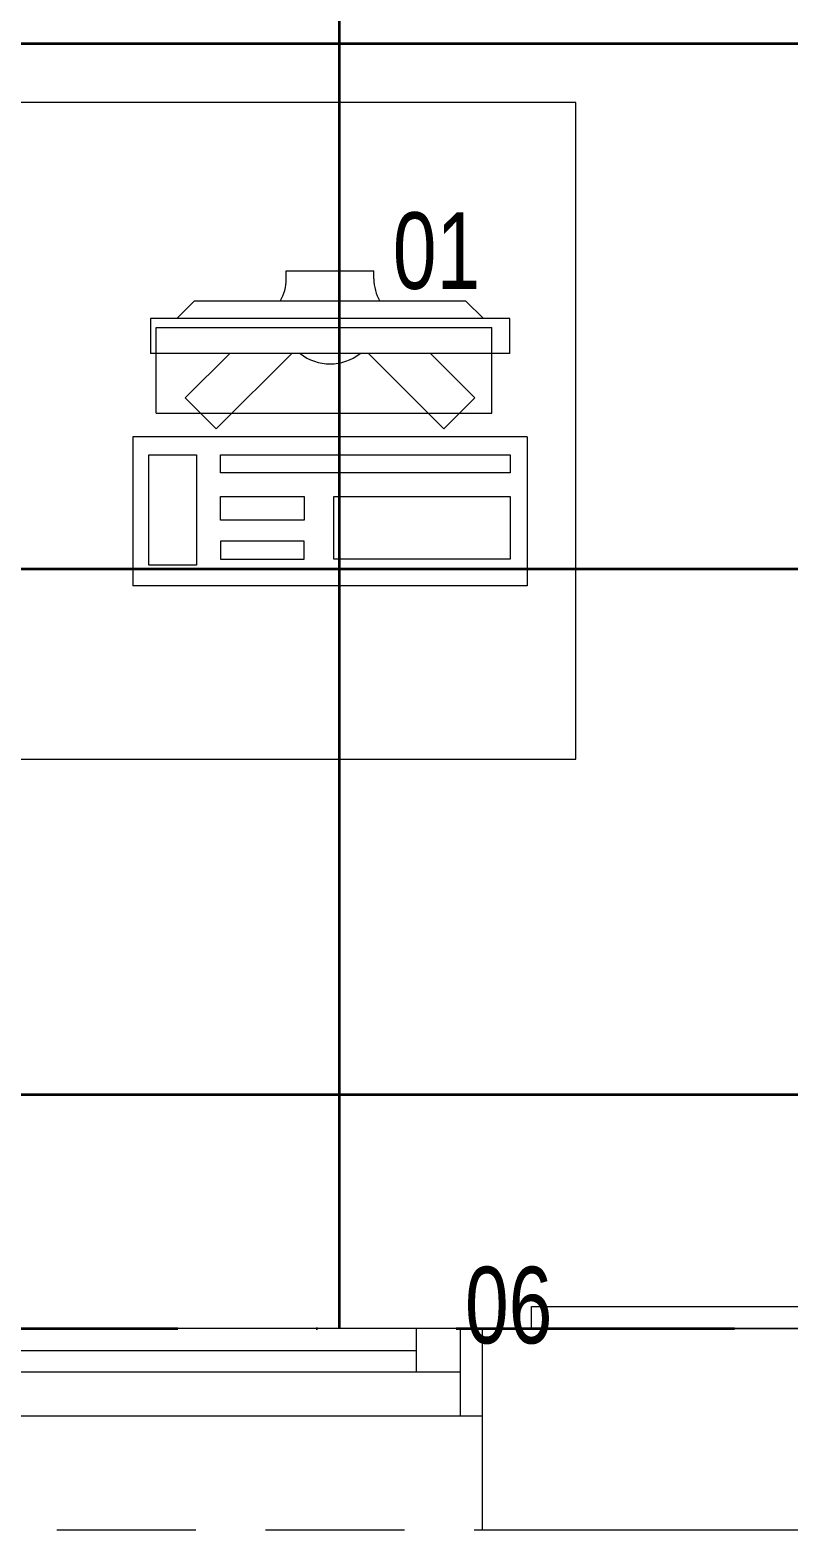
# Model space of a CAD drawing. Header units: inches. Extents: x -246178 to 57169, y -29325 to 19878.
# Drawn here: x 21247 to 22113, y -13697 to -11985 of the extents above; entities that cross this region are included whole.
import ezdxf

# ---------------------------------------------------------------- set-up
doc = ezdxf.new("R2010")
doc.units = ezdxf.units.IN
doc.header["$LTSCALE"] = 25
doc.header["$MEASUREMENT"] = 0
doc.linetypes.add('00-Ground Floor$0$HIDDEN', pattern=[9.525, 6.35, -3.175])
doc.linetypes.add('DASHDOT', pattern=[25.4, 12.7, -6.35, 0, -6.35])
doc.layers.get('0').update_dxf_attribs({"color": 8})
for name, color, linetype, lineweight in [('00-Ground Floor$0$72_EGR_EQP_TAG', 142, 'Continuous', 5), ('00-Ground Floor$0$Aluminum', 251, 'Continuous', 5), ('00-Ground Floor$0$LOADING', 253, 'Continuous', 5), ('00-Ground Floor$0$Proj', 251, 'Continuous', 5), ('00-Ground Floor$0$Walls', 251, 'Continuous', 5), ('E-LITE-CLNG-CNDT', 6, 'DASHDOT', 35)]:
    doc.layers.add(name, color=color, linetype=linetype, lineweight=lineweight)
doc.styles.add('00-Ground Floor$0$X3G_ENTITY_257CFD', font='swisscl.ttf', dxfattribs={"height": 200})

# ---------------------------------------------------------------- blocks, each defined once
blk = doc.blocks.new('00-Ground Floor$0$ITCWLS1-P')
at = {"layer": '00-Ground Floor$0$LOADING'}
for p, q in [((-0.17, 0.45), (-0.17, 0)), ((-0.17, 0.45), (0, 0.45)), ((0, 0.45), (0, 0)), ((-0.2651, 0.43, 0), (-0.3051, 0.43, 0)), ((-0.3051, 0.43, 0), (-0.3051, 0.02, 0)), ((-0.2651, 0.43, 0), (-0.2651, 0.02, 0)), ((-0.1496, 0.4305), (-0.1291, 0.4305)), ((-0.1291, 0.4305), (-0.1291, 0.4089)), ((-0.3251, 0.38, 0), (-0.3051, 0.4, 0)), ((-0.197, 0.4094), (-0.295, 0.4094)), ((-0.295, 0.0264), (-0.295, 0.4094)), ((-0.197, 0.0264), (-0.197, 0.4094)), ((-0.3251, 0.38, 0), (-0.3251, 0.07, 0)), ((-0.3503, 0.275), (-0.3596, 0.275)), ((-0.3596, 0.175), (-0.3596, 0.275)), ((-0.3503, 0.175), (-0.3596, 0.175)), ((-0.3251, 0.07, 0), (-0.3051, 0.05, 0)), ((-0.3051, 0.02, 0), (-0.2651, 0.02, 0)), ((-0.197, 0.0264), (-0.295, 0.0264)), ((-0.17, 0), (0, 0))]:
    blk.add_line(p, q, dxfattribs=at)
at = {"layer": '00-Ground Floor$0$LOADING', "extrusion": (2.48281e-10, 3.18408e-10, -1)}
for p, q in [((-0.2651, 0.3395), (-0.2144, 0.3902)), ((-0.1791, 0.3548), (-0.2144, 0.3902)), ((-0.2651, 0.2688), (-0.1791, 0.3548))]:
    blk.add_line(p, q, dxfattribs=at)
at = {"layer": '00-Ground Floor$0$LOADING', "extrusion": (2.48281e-10, -3.18408e-10, -1)}
for p, q in [((-0.2651, 0.1812), (-0.1791, 0.0952)), ((-0.2651, 0.1105), (-0.2144, 0.0598)), ((-0.1791, 0.0952), (-0.2144, 0.0598))]:
    blk.add_line(p, q, dxfattribs=at)
at = {"layer": '00-Ground Floor$0$LOADING'}
for points in [[(-0.1291, 0.4089), (-0.1291, 0.1), (-0.1496, 0.1), (-0.1496, 0.4305)], [(-0.1496, 0.1), (-0.1496, 0.1), (-0.1496, 0.1), (-0.1496, 0.1), (-0.1496, 0.1), (-0.1496, 0.1), (-0.1496, 0.1), (-0.1496, 0.1), (-0.1496, 0.1)], [(-0.1496, 0.1), (-0.1496, 0.1), (-0.1496, 0.1), (-0.1496, 0.1), (-0.1496, 0.1), (-0.1496, 0.1), (-0.1496, 0.1), (-0.1496, 0.1), (-0.1496, 0.1), (-0.1496, 0.1), (-0.1496, 0.1), (-0.1496, 0.1), (-0.1496, 0.1), (-0.1496, 0.1), (-0.1496, 0.1), (-0.1496, 0.1), (-0.1496, 0.1), (-0.1496, 0.1)], [(-0.1496, 0.1), (-0.1496, 0.1), (-0.1496, 0.1), (-0.1496, 0.1), (-0.1496, 0.1), (-0.1496, 0.1), (-0.1496, 0.1), (-0.1496, 0.1), (-0.1496, 0.1), (-0.1496, 0.1)], [(-0.1496, 0.1), (-0.1496, 0.1), (-0.1496, 0.1), (-0.1496, 0.1), (-0.1496, 0.1), (-0.1496, 0.1), (-0.1496, 0.1)], [(-0.1496, 0.1), (-0.1496, 0.1), (-0.1496, 0.1), (-0.1496, 0.1), (-0.1496, 0.1), (-0.1496, 0.1), (-0.1496, 0.1), (-0.1496, 0.1), (-0.1496, 0.1), (-0.1496, 0.1)], [(-0.1496, 0.1), (-0.1496, 0.1), (-0.1496, 0.1), (-0.1496, 0.1), (-0.1496, 0.1), (-0.1496, 0.1), (-0.1496, 0.1), (-0.1496, 0.1), (-0.1496, 0.1), (-0.1496, 0.1), (-0.1496, 0.1), (-0.1496, 0.1), (-0.1496, 0.1), (-0.1496, 0.1), (-0.1496, 0.1)], [(-0.1496, 0.1), (-0.1496, 0.1), (-0.1496, 0.1), (-0.1496, 0.1), (-0.1496, 0.1), (-0.1496, 0.1), (-0.1496, 0.1), (-0.1496, 0.1), (-0.1496, 0.1), (-0.1496, 0.1)], [(-0.1496, 0.1), (-0.1496, 0.1), (-0.1496, 0.1), (-0.1496, 0.1), (-0.1496, 0.1), (-0.1496, 0.1), (-0.1496, 0.1), (-0.1496, 0.1), (-0.1496, 0.1), (-0.1496, 0.1)], [(-0.1496, 0.1), (-0.1496, 0.1), (-0.1496, 0.1), (-0.1496, 0.1), (-0.1496, 0.1), (-0.1496, 0.1), (-0.1496, 0.1), (-0.1496, 0.1), (-0.1496, 0.1), (-0.1496, 0.1), (-0.1496, 0.1), (-0.1496, 0.1), (-0.1496, 0.1), (-0.1496, 0.1), (-0.1496, 0.1), (-0.1496, 0.1), (-0.1496, 0.1), (-0.1496, 0.1), (-0.1496, 0.1), (-0.1496, 0.1), (-0.1496, 0.1), (-0.1496, 0.1), (-0.1496, 0.1), (-0.1496, 0.1), (-0.1496, 0.1), (-0.1496, 0.1), (-0.1496, 0.1), (-0.1496, 0.1), (-0.1496, 0.1), (-0.1496, 0.1), (-0.1496, 0.1), (-0.1496, 0.1), (-0.1496, 0.1), (-0.1496, 0.1), (-0.1496, 0.1), (-0.1496, 0.1), (-0.1496, 0.1), (-0.1496, 0.1), (-0.1496, 0.1), (-0.1496, 0.1), (-0.1496, 0.1), (-0.1496, 0.1), (-0.1496, 0.1), (-0.1496, 0.1), (-0.1496, 0.1), (-0.1496, 0.1), (-0.1496, 0.1), (-0.1496, 0.1), (-0.1496, 0.1), (-0.1496, 0.1), (-0.1496, 0.1), (-0.1496, 0.1), (-0.1496, 0.1), (-0.1496, 0.1)], [(-0.1496, 0.1), (-0.1496, 0.1), (-0.1496, 0.1), (-0.1496, 0.1), (-0.1496, 0.1), (-0.1496, 0.1), (-0.1496, 0.1), (-0.1496, 0.1), (-0.1496, 0.1), (-0.1496, 0.1), (-0.1496, 0.1), (-0.1496, 0.1), (-0.1496, 0.1), (-0.1496, 0.1), (-0.1496, 0.1), (-0.1496, 0.1), (-0.1496, 0.1), (-0.1496, 0.1), (-0.1496, 0.1), (-0.1496, 0.1), (-0.1496, 0.1), (-0.1496, 0.1), (-0.1496, 0.1), (-0.1496, 0.1), (-0.1496, 0.1), (-0.1496, 0.1), (-0.1496, 0.1), (-0.1496, 0.1), (-0.1496, 0.1), (-0.1496, 0.1), (-0.1496, 0.1), (-0.1496, 0.1), (-0.1496, 0.1), (-0.1496, 0.1), (-0.1496, 0.1), (-0.1496, 0.1), (-0.1496, 0.1), (-0.1496, 0.1), (-0.1496, 0.1), (-0.1496, 0.1), (-0.1496, 0.1), (-0.1496, 0.1), (-0.1496, 0.1), (-0.1496, 0.1), (-0.1496, 0.1), (-0.1496, 0.1), (-0.1496, 0.1), (-0.1496, 0.1), (-0.1496, 0.1), (-0.1496, 0.1), (-0.1496, 0.1), (-0.1496, 0.1), (-0.1496, 0.1), (-0.1496, 0.1), (-0.1496, 0.1), (-0.1496, 0.1), (-0.1496, 0.1), (-0.1496, 0.1), (-0.1496, 0.1), (-0.1496, 0.1), (-0.1496, 0.1), (-0.1496, 0.1), (-0.1496, 0.1), (-0.1496, 0.1), (-0.1496, 0.1), (-0.1496, 0.1), (-0.1496, 0.1), (-0.1496, 0.1), (-0.1496, 0.1), (-0.1496, 0.1), (-0.1496, 0.1), (-0.1496, 0.1), (-0.1496, 0.1), (-0.1496, 0.1), (-0.1496, 0.1), (-0.1496, 0.1), (-0.1496, 0.1), (-0.1496, 0.1), (-0.1496, 0.1), (-0.1496, 0.1), (-0.1496, 0.1), (-0.1496, 0.1), (-0.1496, 0.1), (-0.1496, 0.1), (-0.1496, 0.1), (-0.1496, 0.1), (-0.1496, 0.1), (-0.1496, 0.1), (-0.1496, 0.1)], [(-0.1496, 0.1), (-0.1496, 0.1), (-0.1496, 0.1), (-0.1496, 0.1), (-0.1496, 0.1), (-0.1496, 0.1), (-0.1496, 0.1), (-0.1496, 0.1), (-0.1496, 0.1), (-0.1496, 0.1), (-0.1496, 0.1), (-0.1496, 0.1)], [(-0.1496, 0.1), (-0.1496, 0.1), (-0.1496, 0.1), (-0.1496, 0.1), (-0.1496, 0.1), (-0.1496, 0.1), (-0.1496, 0.1)], [(-0.1496, 0.1), (-0.1496, 0.1), (-0.1496, 0.1), (-0.1496, 0.1), (-0.1496, 0.1), (-0.1496, 0.1), (-0.1496, 0.1), (-0.1496, 0.1), (-0.1496, 0.1), (-0.1496, 0.1), (-0.1496, 0.1), (-0.1496, 0.1), (-0.1496, 0.1), (-0.1496, 0.1), (-0.1496, 0.1), (-0.1496, 0.1), (-0.1496, 0.1)], [(-0.1496, 0.1), (-0.1496, 0.1), (-0.1496, 0.1), (-0.1496, 0.1), (-0.1496, 0.1), (-0.1496, 0.1), (-0.1496, 0.1), (-0.1496, 0.1), (-0.1496, 0.1), (-0.1496, 0.1), (-0.1496, 0.1), (-0.1496, 0.1), (-0.1496, 0.1), (-0.1496, 0.1), (-0.1496, 0.1), (-0.1496, 0.1), (-0.1496, 0.1), (-0.1496, 0.1), (-0.1496, 0.1), (-0.1496, 0.1), (-0.1496, 0.1), (-0.1496, 0.1), (-0.1496, 0.1), (-0.1496, 0.1), (-0.1496, 0.1), (-0.1496, 0.1), (-0.1496, 0.1), (-0.1496, 0.1), (-0.1496, 0.1), (-0.1496, 0.1), (-0.1496, 0.1), (-0.1496, 0.1), (-0.1496, 0.1), (-0.1496, 0.1), (-0.1496, 0.1), (-0.1496, 0.1), (-0.1496, 0.1), (-0.1496, 0.1), (-0.1496, 0.1), (-0.1496, 0.1), (-0.1496, 0.1), (-0.1496, 0.1), (-0.1496, 0.1), (-0.1496, 0.1), (-0.1496, 0.1), (-0.1496, 0.1), (-0.1496, 0.1), (-0.1496, 0.1), (-0.1496, 0.1), (-0.1496, 0.1), (-0.1496, 0.1), (-0.1496, 0.1), (-0.1496, 0.1), (-0.1496, 0.1), (-0.1496, 0.1), (-0.1496, 0.1), (-0.1496, 0.1), (-0.1496, 0.1), (-0.1496, 0.1), (-0.1496, 0.1), (-0.1496, 0.1), (-0.1496, 0.1), (-0.1496, 0.1), (-0.1496, 0.1), (-0.1496, 0.1), (-0.1496, 0.1), (-0.1496, 0.1), (-0.1496, 0.1), (-0.1496, 0.1), (-0.1496, 0.1), (-0.1496, 0.1), (-0.1496, 0.1), (-0.1496, 0.1), (-0.1496, 0.1), (-0.1496, 0.1), (-0.1496, 0.1), (-0.1496, 0.1), (-0.1496, 0.1), (-0.1496, 0.1), (-0.1496, 0.1), (-0.1496, 0.1), (-0.1496, 0.1), (-0.1496, 0.1), (-0.1496, 0.1), (-0.1496, 0.1), (-0.1496, 0.1), (-0.1496, 0.1), (-0.1496, 0.1), (-0.1496, 0.1), (-0.1496, 0.1), (-0.1496, 0.1), (-0.1496, 0.1), (-0.1496, 0.1), (-0.1496, 0.1), (-0.1496, 0.1), (-0.1496, 0.1), (-0.1496, 0.1), (-0.1496, 0.1), (-0.1496, 0.1), (-0.1496, 0.1), (-0.1496, 0.1), (-0.1496, 0.1), (-0.1496, 0.1), (-0.1496, 0.1), (-0.1496, 0.1), (-0.1496, 0.1), (-0.1496, 0.1), (-0.1496, 0.1), (-0.1496, 0.1), (-0.1496, 0.1), (-0.1496, 0.1)], [(-0.1496, 0.1), (-0.1496, 0.1), (-0.1496, 0.1), (-0.1496, 0.1), (-0.1496, 0.1), (-0.1496, 0.1), (-0.1496, 0.1), (-0.1496, 0.1)]]:
    blk.add_lwpolyline(points, dxfattribs=at)
for points in [[(-0.1019, 0.4305), (-0.0304, 0.4305), (-0.0304, 0.2294), (-0.1019, 0.2294)], [(-0.1019, 0.1954), (-0.0747, 0.1954), (-0.0747, 0.1), (-0.1019, 0.1)], [(-0.0304, 0.1954), (-0.0508, 0.1954), (-0.0508, 0.1), (-0.0304, 0.1)], [(-0.1496, 0.1), (-0.1496, 0.1), (-0.1496, 0.1), (-0.1496, 0.1), (-0.1496, 0.1), (-0.1496, 0.1), (-0.1496, 0.1), (-0.1496, 0.1), (-0.1496, 0.1), (-0.1496, 0.1), (-0.1496, 0.1), (-0.1496, 0.1), (-0.1496, 0.1), (-0.1496, 0.1), (-0.1496, 0.1), (-0.1496, 0.1), (-0.1496, 0.1), (-0.1496, 0.1), (-0.1496, 0.1), (-0.1496, 0.1), (-0.1496, 0.1), (-0.1496, 0.1), (-0.1496, 0.1), (-0.1496, 0.1), (-0.1496, 0.1), (-0.1496, 0.1), (-0.1496, 0.1), (-0.1496, 0.1), (-0.1496, 0.1), (-0.1496, 0.1), (-0.1496, 0.1), (-0.1496, 0.1), (-0.1496, 0.1), (-0.1496, 0.1), (-0.1496, 0.1), (-0.1496, 0.1), (-0.1496, 0.1), (-0.1496, 0.1), (-0.1496, 0.1), (-0.1496, 0.1), (-0.1496, 0.1), (-0.1496, 0.1), (-0.1496, 0.1), (-0.1496, 0.1), (-0.1496, 0.1), (-0.1496, 0.1), (-0.1496, 0.1), (-0.1496, 0.1), (-0.1496, 0.1), (-0.1496, 0.1), (-0.1496, 0.1), (-0.1496, 0.1), (-0.1496, 0.1), (-0.1496, 0.1), (-0.1496, 0.1), (-0.1496, 0.1), (-0.1496, 0.1), (-0.1496, 0.1), (-0.1496, 0.1), (-0.1496, 0.1), (-0.1496, 0.1), (-0.1496, 0.1), (-0.1496, 0.1), (-0.1496, 0.1), (-0.1496, 0.1), (-0.1496, 0.1), (-0.1496, 0.1), (-0.1496, 0.1), (-0.1496, 0.1), (-0.1496, 0.1), (-0.1496, 0.1), (-0.1496, 0.1), (-0.1496, 0.1), (-0.1496, 0.1), (-0.1496, 0.1), (-0.1496, 0.1), (-0.1496, 0.1), (-0.1496, 0.1), (-0.1496, 0.1), (-0.1496, 0.1), (-0.1496, 0.1), (-0.1496, 0.1), (-0.1496, 0.1), (-0.1496, 0.1), (-0.1496, 0.1), (-0.1496, 0.1), (-0.1496, 0.1), (-0.1496, 0.1), (-0.1496, 0.1), (-0.1496, 0.1), (-0.1496, 0.1), (-0.1496, 0.1), (-0.1496, 0.1), (-0.1496, 0.1), (-0.1496, 0.1), (-0.1496, 0.1), (-0.1496, 0.1), (-0.1496, 0.1), (-0.1496, 0.1), (-0.1496, 0.1), (-0.1496, 0.1), (-0.1496, 0.1), (-0.1496, 0.1), (-0.1496, 0.1), (-0.1496, 0.1), (-0.1496, 0.1), (-0.1496, 0.1), (-0.1496, 0.1), (-0.1496, 0.1), (-0.1496, 0.1), (-0.1496, 0.1), (-0.1496, 0.1), (-0.1496, 0.1), (-0.1496, 0.1), (-0.1496, 0.1), (-0.1496, 0.1), (-0.1496, 0.1), (-0.1496, 0.1), (-0.1496, 0.1), (-0.1496, 0.1), (-0.1496, 0.1), (-0.1496, 0.1), (-0.1496, 0.1), (-0.1496, 0.1), (-0.1496, 0.1), (-0.1496, 0.1), (-0.1496, 0.1), (-0.1496, 0.1), (-0.1496, 0.1), (-0.1496, 0.1), (-0.1496, 0.1), (-0.1496, 0.1), (-0.1496, 0.1), (-0.1496, 0.1), (-0.1496, 0.1), (-0.1496, 0.1), (-0.1496, 0.1), (-0.1496, 0.1), (-0.1496, 0.1), (-0.1496, 0.1), (-0.1496, 0.1), (-0.1496, 0.1), (-0.1496, 0.1), (-0.1496, 0.1), (-0.1496, 0.1), (-0.1496, 0.1), (-0.1496, 0.1), (-0.1496, 0.1), (-0.1496, 0.1), (-0.1496, 0.1), (-0.1496, 0.1), (-0.1496, 0.1), (-0.1496, 0.1), (-0.1496, 0.1), (-0.1496, 0.1), (-0.1496, 0.1), (-0.1496, 0.1), (-0.1496, 0.1), (-0.1496, 0.1), (-0.1496, 0.1), (-0.1496, 0.1), (-0.1496, 0.1), (-0.1496, 0.1), (-0.1496, 0.1), (-0.1496, 0.1), (-0.1496, 0.1), (-0.1496, 0.1), (-0.1496, 0.1), (-0.1496, 0.1), (-0.1496, 0.1), (-0.1496, 0.1), (-0.1496, 0.1), (-0.1496, 0.1), (-0.1496, 0.1), (-0.1496, 0.1), (-0.1496, 0.1), (-0.1496, 0.1), (-0.1496, 0.1), (-0.1496, 0.1), (-0.1496, 0.1), (-0.1496, 0.1), (-0.1496, 0.1), (-0.1496, 0.1), (-0.1496, 0.1), (-0.1496, 0.1), (-0.1496, 0.1), (-0.1496, 0.1), (-0.1496, 0.1), (-0.1496, 0.1), (-0.1496, 0.1), (-0.1496, 0.1), (-0.1496, 0.1), (-0.1496, 0.1), (-0.1496, 0.1), (-0.1496, 0.1), (-0.1496, 0.1), (-0.1496, 0.1), (-0.1496, 0.1), (-0.1496, 0.1), (-0.1496, 0.1), (-0.1496, 0.1), (-0.1496, 0.1), (-0.1496, 0.1), (-0.1496, 0.1), (-0.1496, 0.1), (-0.1496, 0.1), (-0.1496, 0.1), (-0.1496, 0.1), (-0.1496, 0.1), (-0.1496, 0.1), (-0.1496, 0.1), (-0.1496, 0.1), (-0.1496, 0.1), (-0.1496, 0.1), (-0.1496, 0.1), (-0.1496, 0.1), (-0.1496, 0.1), (-0.1496, 0.1), (-0.1496, 0.1), (-0.1496, 0.1), (-0.1496, 0.1), (-0.1496, 0.1), (-0.1496, 0.1), (-0.1496, 0.1), (-0.1496, 0.1), (-0.1496, 0.1), (-0.1496, 0.1), (-0.1496, 0.1), (-0.1496, 0.1), (-0.1496, 0.1), (-0.1496, 0.1), (-0.1496, 0.1), (-0.1496, 0.1), (-0.1496, 0.1), (-0.1496, 0.1), (-0.1496, 0.1), (-0.1496, 0.1), (-0.1496, 0.1), (-0.1496, 0.1), (-0.1496, 0.1), (-0.1496, 0.1), (-0.1496, 0.1), (-0.1496, 0.1), (-0.1496, 0.1), (-0.1496, 0.1), (-0.1496, 0.1), (-0.1496, 0.1), (-0.1496, 0.1), (-0.1496, 0.1), (-0.1496, 0.1), (-0.1496, 0.1), (-0.1496, 0.1), (-0.1496, 0.1), (-0.1496, 0.1), (-0.1496, 0.1), (-0.1496, 0.1), (-0.1496, 0.1), (-0.1496, 0.1), (-0.1496, 0.1), (-0.1496, 0.1), (-0.1496, 0.1), (-0.1496, 0.1), (-0.1496, 0.1), (-0.1496, 0.1), (-0.1496, 0.1), (-0.1496, 0.1), (-0.1496, 0.1), (-0.1496, 0.1), (-0.1496, 0.1), (-0.1496, 0.1), (-0.1496, 0.1), (-0.1496, 0.1), (-0.1496, 0.1), (-0.1496, 0.1), (-0.1496, 0.1), (-0.1496, 0.1), (-0.1496, 0.1)], [(-0.1496, 0.1), (-0.1496, 0.1), (-0.1496, 0.1), (-0.1496, 0.1), (-0.1496, 0.1), (-0.1496, 0.1), (-0.1496, 0.1), (-0.1496, 0.1), (-0.1496, 0.1), (-0.1496, 0.1), (-0.1496, 0.1), (-0.1496, 0.1), (-0.1496, 0.1), (-0.1496, 0.1), (-0.1496, 0.1), (-0.1496, 0.1), (-0.1496, 0.1), (-0.1496, 0.1), (-0.1496, 0.1), (-0.1496, 0.1), (-0.1496, 0.1), (-0.1496, 0.1), (-0.1496, 0.1), (-0.1496, 0.1), (-0.1496, 0.1), (-0.1496, 0.1), (-0.1496, 0.1), (-0.1496, 0.1), (-0.1496, 0.1), (-0.1496, 0.1), (-0.1496, 0.1), (-0.1496, 0.1), (-0.1496, 0.1), (-0.1496, 0.1), (-0.1496, 0.1), (-0.1496, 0.1), (-0.1496, 0.1), (-0.1496, 0.1), (-0.1496, 0.1), (-0.1496, 0.1), (-0.1496, 0.1), (-0.1496, 0.1), (-0.1496, 0.1), (-0.1496, 0.1), (-0.1496, 0.1), (-0.1496, 0.1), (-0.1496, 0.1), (-0.1496, 0.1), (-0.1496, 0.1), (-0.1496, 0.1), (-0.1496, 0.1), (-0.1496, 0.1), (-0.1496, 0.1), (-0.1496, 0.1), (-0.1496, 0.1), (-0.1496, 0.1), (-0.1496, 0.1), (-0.1496, 0.1), (-0.1496, 0.1), (-0.1496, 0.1), (-0.1496, 0.1), (-0.1496, 0.1), (-0.1496, 0.1), (-0.1496, 0.1), (-0.1496, 0.1), (-0.1496, 0.1), (-0.1496, 0.1), (-0.1496, 0.1), (-0.1496, 0.1), (-0.1496, 0.1), (-0.1496, 0.1), (-0.1496, 0.1), (-0.1496, 0.1), (-0.1496, 0.1), (-0.1496, 0.1), (-0.1496, 0.1), (-0.1496, 0.1), (-0.1496, 0.1), (-0.1496, 0.1), (-0.1496, 0.1), (-0.1496, 0.1), (-0.1496, 0.1), (-0.1496, 0.1), (-0.1496, 0.1), (-0.1496, 0.1), (-0.1496, 0.1), (-0.1496, 0.1), (-0.1496, 0.1), (-0.1496, 0.1), (-0.1496, 0.1), (-0.1496, 0.1), (-0.1496, 0.1), (-0.1496, 0.1), (-0.1496, 0.1), (-0.1496, 0.1), (-0.1496, 0.1), (-0.1496, 0.1), (-0.1496, 0.1), (-0.1496, 0.1), (-0.1496, 0.1), (-0.1496, 0.1), (-0.1496, 0.1), (-0.1496, 0.1), (-0.1496, 0.1), (-0.1496, 0.1), (-0.1496, 0.1), (-0.1496, 0.1), (-0.1496, 0.1), (-0.1496, 0.1), (-0.1496, 0.1), (-0.1496, 0.1), (-0.1496, 0.1), (-0.1496, 0.1), (-0.1496, 0.1), (-0.1496, 0.1), (-0.1496, 0.1), (-0.1496, 0.1), (-0.1496, 0.1), (-0.1496, 0.1), (-0.1496, 0.1), (-0.1496, 0.1), (-0.1496, 0.1), (-0.1496, 0.1), (-0.1496, 0.1), (-0.1496, 0.1), (-0.1496, 0.1), (-0.1496, 0.1), (-0.1496, 0.1), (-0.1496, 0.1), (-0.1496, 0.1), (-0.1496, 0.1), (-0.1496, 0.1), (-0.1496, 0.1), (-0.1496, 0.1), (-0.1496, 0.1), (-0.1496, 0.1), (-0.1496, 0.1), (-0.1496, 0.1), (-0.1496, 0.1), (-0.1496, 0.1), (-0.1496, 0.1), (-0.1496, 0.1), (-0.1496, 0.1), (-0.1496, 0.1), (-0.1496, 0.1), (-0.1496, 0.1), (-0.1496, 0.1), (-0.1496, 0.1), (-0.1496, 0.1), (-0.1496, 0.1), (-0.1496, 0.1), (-0.1496, 0.1), (-0.1496, 0.1), (-0.1496, 0.1), (-0.1496, 0.1), (-0.1496, 0.1), (-0.1496, 0.1), (-0.1496, 0.1), (-0.1496, 0.1), (-0.1496, 0.1), (-0.1496, 0.1), (-0.1496, 0.1), (-0.1496, 0.1), (-0.1496, 0.1), (-0.1496, 0.1), (-0.1496, 0.1), (-0.1496, 0.1), (-0.1496, 0.1), (-0.1496, 0.1), (-0.1496, 0.1), (-0.1496, 0.1), (-0.1496, 0.1), (-0.1496, 0.1), (-0.1496, 0.1), (-0.1496, 0.1), (-0.1496, 0.1), (-0.1496, 0.1), (-0.1496, 0.1), (-0.1496, 0.1), (-0.1496, 0.1), (-0.1496, 0.1), (-0.1496, 0.1), (-0.1496, 0.1), (-0.1496, 0.1), (-0.1496, 0.1), (-0.1496, 0.1), (-0.1496, 0.1), (-0.1496, 0.1), (-0.1496, 0.1), (-0.1496, 0.1), (-0.1496, 0.1), (-0.1496, 0.1), (-0.1496, 0.1), (-0.1496, 0.1), (-0.1496, 0.1), (-0.1496, 0.1), (-0.1496, 0.1), (-0.1496, 0.1), (-0.1496, 0.1), (-0.1496, 0.1), (-0.1496, 0.1), (-0.1496, 0.1), (-0.1496, 0.1), (-0.1496, 0.1), (-0.1496, 0.1), (-0.1496, 0.1), (-0.1496, 0.1), (-0.1496, 0.1), (-0.1496, 0.1), (-0.1496, 0.1), (-0.1496, 0.1), (-0.1496, 0.1), (-0.1496, 0.1), (-0.1496, 0.1)], [(-0.1496, 0.1), (-0.1496, 0.1), (-0.1496, 0.1), (-0.1496, 0.1), (-0.1496, 0.1), (-0.1496, 0.1), (-0.1496, 0.1), (-0.1496, 0.1), (-0.1496, 0.1), (-0.1496, 0.1), (-0.1496, 0.1), (-0.1496, 0.1), (-0.1496, 0.1), (-0.1496, 0.1), (-0.1496, 0.1), (-0.1496, 0.1), (-0.1496, 0.1), (-0.1496, 0.1), (-0.1496, 0.1), (-0.1496, 0.1), (-0.1496, 0.1), (-0.1496, 0.1), (-0.1496, 0.1), (-0.1496, 0.1), (-0.1496, 0.1), (-0.1496, 0.1), (-0.1496, 0.1), (-0.1496, 0.1), (-0.1496, 0.1), (-0.1496, 0.1), (-0.1496, 0.1), (-0.1496, 0.1), (-0.1496, 0.1), (-0.1496, 0.1), (-0.1496, 0.1), (-0.1496, 0.1), (-0.1496, 0.1), (-0.1496, 0.1), (-0.1496, 0.1), (-0.1496, 0.1), (-0.1496, 0.1), (-0.1496, 0.1), (-0.1496, 0.1), (-0.1496, 0.1), (-0.1496, 0.1), (-0.1496, 0.1), (-0.1496, 0.1), (-0.1496, 0.1), (-0.1496, 0.1), (-0.1496, 0.1), (-0.1496, 0.1), (-0.1496, 0.1), (-0.1496, 0.1), (-0.1496, 0.1), (-0.1496, 0.1), (-0.1496, 0.1), (-0.1496, 0.1), (-0.1496, 0.1), (-0.1496, 0.1), (-0.1496, 0.1), (-0.1496, 0.1), (-0.1496, 0.1), (-0.1496, 0.1), (-0.1496, 0.1), (-0.1496, 0.1), (-0.1496, 0.1), (-0.1496, 0.1), (-0.1496, 0.1), (-0.1496, 0.1), (-0.1496, 0.1), (-0.1496, 0.1), (-0.1496, 0.1), (-0.1496, 0.1), (-0.1496, 0.1), (-0.1496, 0.1), (-0.1496, 0.1), (-0.1496, 0.1), (-0.1496, 0.1), (-0.1496, 0.1), (-0.1496, 0.1), (-0.1496, 0.1), (-0.1496, 0.1), (-0.1496, 0.1), (-0.1496, 0.1), (-0.1496, 0.1), (-0.1496, 0.1), (-0.1496, 0.1), (-0.1496, 0.1), (-0.1496, 0.1), (-0.1496, 0.1), (-0.1496, 0.1), (-0.1496, 0.1), (-0.1496, 0.1), (-0.1496, 0.1), (-0.1496, 0.1), (-0.1496, 0.1), (-0.1496, 0.1), (-0.1496, 0.1), (-0.1496, 0.1), (-0.1496, 0.1), (-0.1496, 0.1), (-0.1496, 0.1), (-0.1496, 0.1), (-0.1496, 0.1), (-0.1496, 0.1), (-0.1496, 0.1), (-0.1496, 0.1), (-0.1496, 0.1), (-0.1496, 0.1), (-0.1496, 0.1), (-0.1496, 0.1), (-0.1496, 0.1), (-0.1496, 0.1), (-0.1496, 0.1), (-0.1496, 0.1), (-0.1496, 0.1), (-0.1496, 0.1), (-0.1496, 0.1), (-0.1496, 0.1), (-0.1496, 0.1), (-0.1496, 0.1), (-0.1496, 0.1), (-0.1496, 0.1), (-0.1496, 0.1), (-0.1496, 0.1), (-0.1496, 0.1), (-0.1496, 0.1), (-0.1496, 0.1), (-0.1496, 0.1), (-0.1496, 0.1), (-0.1496, 0.1), (-0.1496, 0.1), (-0.1496, 0.1), (-0.1496, 0.1), (-0.1496, 0.1), (-0.1496, 0.1), (-0.1496, 0.1), (-0.1496, 0.1), (-0.1496, 0.1), (-0.1496, 0.1), (-0.1496, 0.1), (-0.1496, 0.1), (-0.1496, 0.1), (-0.1496, 0.1), (-0.1496, 0.1), (-0.1496, 0.1), (-0.1496, 0.1), (-0.1496, 0.1), (-0.1496, 0.1), (-0.1496, 0.1), (-0.1496, 0.1), (-0.1496, 0.1), (-0.1496, 0.1), (-0.1496, 0.1), (-0.1496, 0.1), (-0.1496, 0.1), (-0.1496, 0.1), (-0.1496, 0.1), (-0.1496, 0.1), (-0.1496, 0.1), (-0.1496, 0.1), (-0.1496, 0.1), (-0.1496, 0.1), (-0.1496, 0.1), (-0.1496, 0.1), (-0.1496, 0.1), (-0.1496, 0.1), (-0.1496, 0.1), (-0.1496, 0.1), (-0.1496, 0.1), (-0.1496, 0.1), (-0.1496, 0.1), (-0.1496, 0.1), (-0.1496, 0.1), (-0.1496, 0.1), (-0.1496, 0.1), (-0.1496, 0.1), (-0.1496, 0.1), (-0.1496, 0.1), (-0.1496, 0.1), (-0.1496, 0.1), (-0.1496, 0.1), (-0.1496, 0.1), (-0.1496, 0.1), (-0.1496, 0.1), (-0.1496, 0.1), (-0.1496, 0.1), (-0.1496, 0.1), (-0.1496, 0.1), (-0.1496, 0.1), (-0.1496, 0.1), (-0.1496, 0.1), (-0.1496, 0.1), (-0.1496, 0.1), (-0.1496, 0.1), (-0.1496, 0.1), (-0.1496, 0.1), (-0.1496, 0.1), (-0.1496, 0.1), (-0.1496, 0.1), (-0.1496, 0.1), (-0.1496, 0.1), (-0.1496, 0.1), (-0.1496, 0.1), (-0.1496, 0.1), (-0.1496, 0.1), (-0.1496, 0.1), (-0.1496, 0.1), (-0.1496, 0.1), (-0.1496, 0.1), (-0.1496, 0.1), (-0.1496, 0.1), (-0.1496, 0.1), (-0.1496, 0.1), (-0.1496, 0.1), (-0.1496, 0.1), (-0.1496, 0.1), (-0.1496, 0.1), (-0.1496, 0.1)], [(-0.1496, 0.0727), (-0.0236, 0.0727), (-0.0236, 0.0182), (-0.1496, 0.0182)]]:
    blk.add_lwpolyline(points, close=True, dxfattribs=at)
for centre, radius, start, end in [((-0.3503, 0.325), 0.05, 270, 300.3093), ((-0.3089, 0.225), 0.0556, 321.9431, 38.0569), ((-0.3503, 0.125), 0.05, 59.6907, 90)]:
    blk.add_arc(centre, radius, start, end, dxfattribs=at)
blk = doc.blocks.new('00-Ground Floor$0$A$Ce9e1c4c3')
at = {"color": 254, "linetype": 'Continuous'}
for p, q in [((-78400, -13467.4), (-78400, -10057.4)), ((-80172.3, -12000), (-76150.5, -12000)), ((-80172.3, -12600), (-76150.5, -12600)), ((-80172.3, -13200), (-76150.5, -13200))]:
    blk.add_line(p, q, dxfattribs=at)
at = {"color": 254}
blk.add_line((-80172.3, -13467.4, 0), (-76150.5, -13467.4, 0), dxfattribs=at)
blk = doc.blocks.new('00-Ground Floor')
at = {"layer": '00-Ground Floor$0$Aluminum'}
for p, q in [((21762.9, -13467.4, 0), (20562.9, -13467.4, 0)), ((21687.9, -13517.4, 0), (21687.9, -13467.4, 0)), ((21737.9, -13567.4, 0), (21737.9, -13467.4, 0)), ((20637.9, -13492.4, 0), (21687.9, -13492.4, 0)), ((21737.9, -13517.4, 0), (20587.9, -13517.4, 0)), ((21762.9, -13567.4, 0), (20562.9, -13567.4, 0))]:
    blk.add_line(p, q, dxfattribs=at)
at = {"layer": '00-Ground Floor$0$LOADING', "elevation": 0}
blk.add_lwpolyline([(21869.7, -12817.4), (21869.7, -12067.4), (20369.7, -12067.4), (20369.7, -12817.4)], close=True, dxfattribs=at)
blk.add_lwpolyline([(22324.9, -13442.4), (22324.9, -13467.4), (21818.9, -13467.4), (21818.9, -13442.4), (22324.9, -13442.4)], dxfattribs=at)
at = {"layer": '00-Ground Floor$0$Proj', "linetype": '00-Ground Floor$0$HIDDEN'}
blk.add_line((20562.9, -13697.4, 0), (21762.9, -13697.4, 0), dxfattribs=at)
at = {"layer": '00-Ground Floor$0$Walls'}
for p, q in [((21762.9, -13467.4, 0), (23849.5, -13467.4, 0)), ((21762.9, -13467.4, 0), (21762.9, -13697.4, 0)), ((21762.9, -13697.4, 0), (25633.2, -13697.4, 0))]:
    blk.add_line(p, q, dxfattribs=at)
at = {"color": 254}
blk.add_blockref('00-Ground Floor$0$A$Ce9e1c4c3', (100000, 0), dxfattribs=at)
at = {"layer": '00-Ground Floor$0$LOADING', "extrusion": (1.93991e-16, -8.01373e-06, 1), "xscale": 1000.000000000006, "yscale": 1000.000000000006, "zscale": 1000.000000000006, "rotation": 270}
blk.add_blockref('00-Ground Floor$0$ITCWLS1-P', (21364.2, -12619.3, 0.1), dxfattribs=at)
at = {"layer": '00-Ground Floor$0$72_EGR_EQP_TAG', "char_height": 87.47, "attachment_point": 2, "style": '00-Ground Floor$0$X3G_ENTITY_257CFD'}
for s, insert in [('01', (21710.7, -12192.9, 0)), ('06', (21793, -13396.9, 0))]:
    blk.add_mtext(s, dxfattribs=dict(at, insert=insert))

msp = doc.modelspace()

# ---------------------------------------------------------------- block references
at = {"layer": 'E-LITE-CLNG-CNDT'}
msp.add_blockref('00-Ground Floor', (0, 0), dxfattribs=at)

doc.saveas('drawing.dxf')
